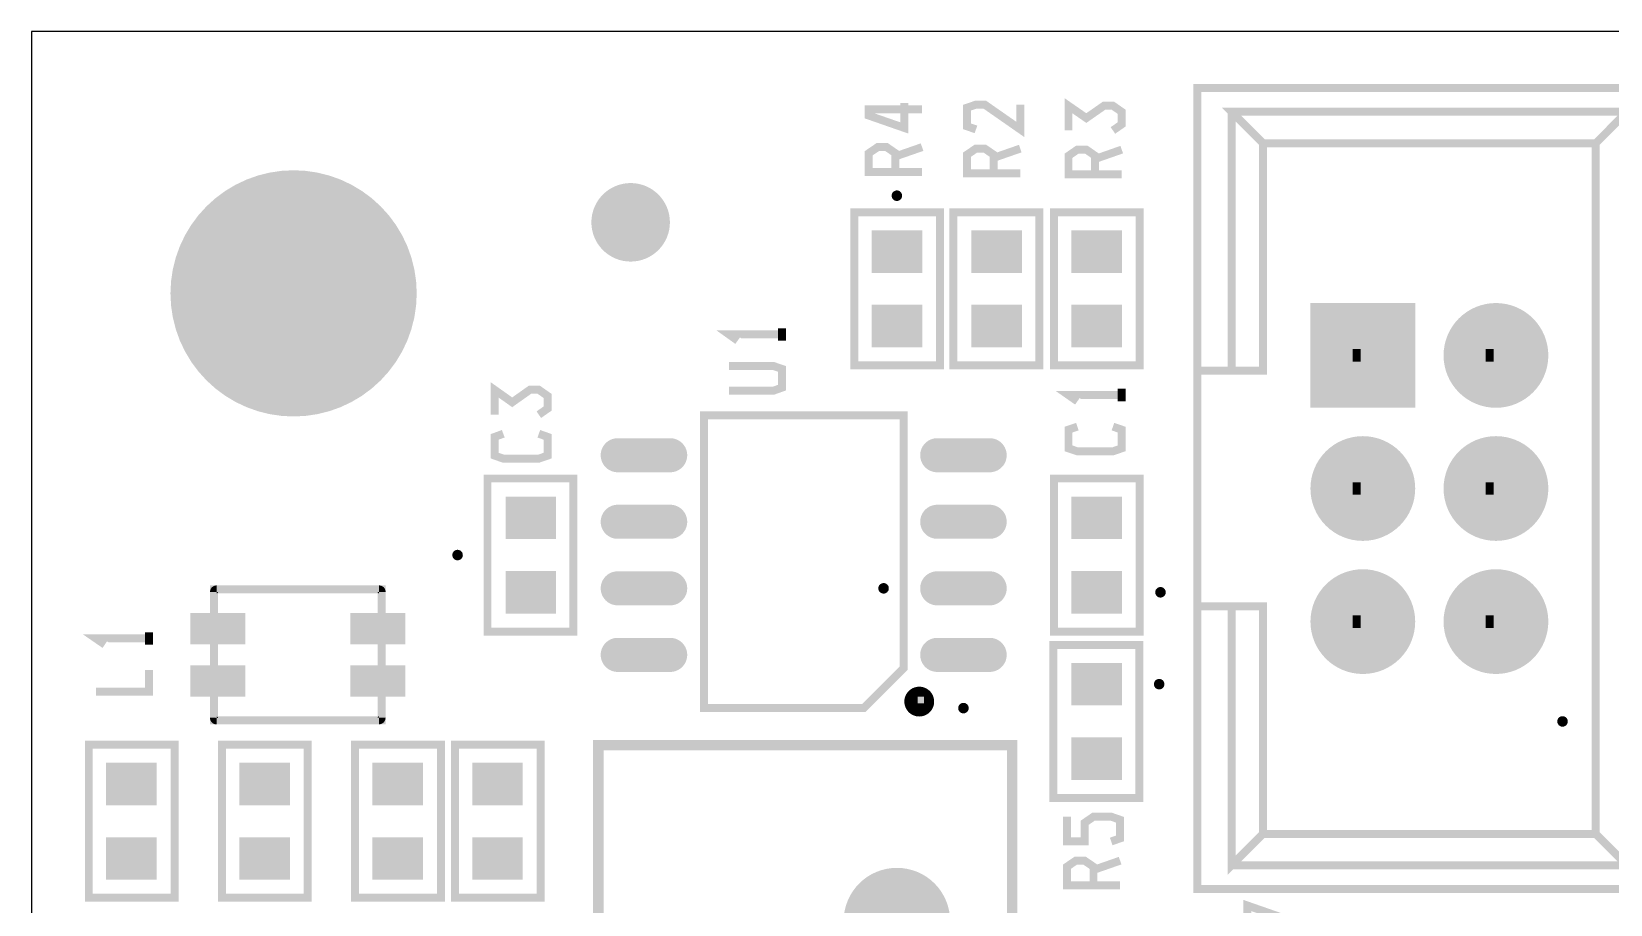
# Model space of a CAD drawing. Extents: x -89.1 to -29.1, y 13.7 to 70.2.
# Drawn here: x -89.14 to -59.02, y 53.52 to 70.17 of the extents above; entities that cross this region are included whole.
import ezdxf

# ---------------------------------------------------------------- set-up
doc = ezdxf.new("R2010")
doc.units = 0
doc.header["$MEASUREMENT"] = 0
doc.layers.get('0').update_dxf_attribs({"linetype": 'CONTINUOUS'})
for name, color, linetype in [('23-326-0_DRD', 2, 'CONTINUOUS'), ('23-326-0_SMT', 254, 'CONTINUOUS'), ('23-326-0_SST', 1, 'CONTINUOUS'), ('THRUHOLE_NPT', 13, 'CONTINUOUS'), ('THRUHOLE_TAP', 8, 'CONTINUOUS')]:
    doc.layers.add(name, color=color, linetype=linetype)

# ---------------------------------------------------------------- blocks, each defined once
blk = doc.blocks.new('RECTANGLE_3')
blk.add_solid([(0.4826, 0.4064), (0.4826, -0.4064), (-0.4826, 0.4064), (-0.4826, -0.4064)])
blk = doc.blocks.new('ROUND_10')
at = {"const_width": 0.7493}
blk.add_lwpolyline([(-0.37465, 0, 1), (0.37465, 0, 1)], format="xyb", close=True, dxfattribs=at)
blk = doc.blocks.new('ROUND_14')
at = {"const_width": 0.99949}
blk.add_lwpolyline([(-0.499744, 0, 1), (0.499744, 0, 1)], format="xyb", close=True, dxfattribs=at)
blk = doc.blocks.new('SQUARE_15')
blk.add_solid([(0.99949, 0.99949), (0.99949, -0.99949), (-0.99949, 0.99949), (-0.99949, -0.99949)])
blk = doc.blocks.new('RECTANGLE_16')
blk.add_solid([(0.52451, 0.29972), (0.52451, -0.29972), (-0.52451, 0.29972), (-0.52451, -0.29972)])
blk = doc.blocks.new('OBLONG_18')
at = {"const_width": 0.65024}
blk.add_lwpolyline([(0.50038, 0), (-0.50038, 0)], dxfattribs=at)
at = {"const_width": 0.32512}
for points in [[(-0.66294, 0, 1), (-0.33782, 0, 1)], [(0.33782, 0, 1), (0.66294, 0, 1)]]:
    blk.add_lwpolyline(points, format="xyb", close=True, dxfattribs=at)
blk = doc.blocks.new('ROUND_19')
at = {"const_width": 1.016}
blk.add_lwpolyline([(-0.508, 0, 1), (0.508, 0, 1)], format="xyb", close=True, dxfattribs=at)
blk = doc.blocks.new('ROUND_1')
at = {"const_width": 2.3495}
blk.add_lwpolyline([(-1.17475, 0, 1), (1.17475, 0, 1)], format="xyb", close=True, dxfattribs=at)
blk = doc.blocks.new('ROUND_64')
at = {"const_width": 0.10033}
blk.add_lwpolyline([(-0.050164, 0, 1), (0.050164, 0, 1)], format="xyb", close=True, dxfattribs=at)
blk = doc.blocks.new('ROUND_65')
at = {"const_width": 0.54991}
blk.add_lwpolyline([(-0.274954, 0, 1), (0.274954, 0, 1)], format="xyb", close=True, dxfattribs=at)

msp = doc.modelspace()

# ---------------------------------------------------------------- linework, layer by layer
at = {"layer": '23-326-0_DRD', "color": 1}
for p, q in [((-29.145, 70.173), (-89.14, 70.173)), ((-89.14, 70.173), (-89.14, 20.178))]:
    msp.add_line(p, q, dxfattribs=at)
at = {"layer": '23-326-0_SST'}
for points, const_width in [([(-66.895, 59.203), (-66.895, 63.704), (-66.895, 69.094), (-58.046, 69.094), (-58.046, 66.942)], 0.152), ([(-72.488, 68.807), (-72.488, 68.334), (-73.166, 68.57), (-73.166, 68.69), (-72.15, 68.69)], 0.152), ([(-70.276, 68.779), (-70.276, 68.306), (-70.954, 68.779), (-71.121, 68.779), (-71.292, 68.72), (-71.292, 68.365), (-71.121, 68.306)], 0.152), ([(-68.508, 68.286), (-68.34, 68.403), (-68.34, 68.641), (-68.508, 68.758), (-68.678, 68.758), (-69.016, 68.522), (-69.356, 68.758), (-69.356, 68.286)], 0.152), ([(-59.295, 68.042), (-59.295, 54.862), (-58.696, 54.263), (-58.696, 68.644), (-59.295, 68.042), (-65.645, 68.042), (-66.245, 68.644), (-58.696, 68.644)], 0.152), ([(-65.645, 68.042), (-65.645, 63.704), (-66.245, 63.704), (-66.245, 68.644)], 0.152), ([(-72.658, 67.496), (-72.658, 67.852), (-72.826, 67.968), (-72.996, 67.968), (-73.166, 67.852), (-73.166, 67.496), (-72.15, 67.496)], 0.152), ([(-72.658, 67.791), (-72.15, 67.968)], 0.152), ([(-70.784, 67.468), (-70.784, 67.824), (-70.954, 67.94), (-71.121, 67.94), (-71.292, 67.824), (-71.292, 67.468), (-70.276, 67.468)], 0.152), ([(-70.784, 67.763), (-70.276, 67.94)], 0.152), ([(-68.848, 67.448), (-68.848, 67.803), (-69.016, 67.92), (-69.186, 67.92), (-69.356, 67.803), (-69.356, 67.448), (-68.34, 67.448)], 0.152), ([(-68.848, 67.742), (-68.34, 67.92)], 0.152), ([(-71.805, 63.803), (-71.805, 66.724), (-73.443, 66.724), (-73.443, 63.803), (-71.805, 63.803)], 0.152), ([(-71.551, 66.724), (-71.551, 63.803), (-69.912, 63.803), (-69.912, 66.724), (-71.551, 66.724)], 0.152), ([(-67.995, 63.803), (-67.995, 66.724), (-69.633, 66.724), (-69.633, 63.803), (-67.995, 63.803)], 0.152), ([(-74.82, 64.395), (-75.836, 64.395), (-75.668, 64.275)], 0.152), ([(-74.82, 64.511), (-74.82, 64.275)], 0.152), ([(-63.621, 64.113), (-63.42, 64.313), (-64.06, 64.313), (-63.86, 64.113), (-63.621, 64.113), (-63.621, 63.874), (-63.42, 63.673), (-63.42, 64.313)], 0.152), ([(-63.621, 63.874), (-63.86, 63.874), (-64.06, 63.673), (-64.06, 64.313)], 0.152), ([(-63.86, 64.113), (-63.86, 63.874)], 0.152), ([(-61.081, 64.113), (-60.88, 64.313), (-61.52, 64.313), (-61.32, 64.113), (-61.081, 64.113), (-61.081, 63.874), (-60.88, 63.673), (-60.88, 64.313)], 0.152), ([(-61.081, 63.874), (-61.32, 63.874), (-61.52, 63.673), (-61.52, 64.313)], 0.152), ([(-61.32, 64.113), (-61.32, 63.874)], 0.152), ([(-75.836, 63.793), (-74.99, 63.793), (-74.82, 63.734), (-74.82, 63.379), (-74.99, 63.318), (-75.836, 63.318)], 0.152), ([(-66.895, 63.704), (-66.245, 63.704)], 0.152), ([(-63.42, 63.673), (-64.06, 63.673)], 0.152), ([(-60.88, 63.673), (-61.52, 63.673)], 0.152), ([(-79.462, 62.862), (-79.291, 62.981), (-79.291, 63.217), (-79.462, 63.337), (-79.632, 63.337), (-79.97, 63.098), (-80.307, 63.337), (-80.307, 62.862)], 0.152), ([(-68.34, 63.236), (-69.356, 63.236), (-69.186, 63.117)], 0.152), ([(-68.34, 63.356), (-68.34, 63.117)], 0.152), ([(-73.265, 57.262), (-76.313, 57.262), (-76.313, 62.85), (-72.503, 62.85), (-72.503, 58.024), (-73.265, 57.262)], 0.152), ([(-68.508, 62.634), (-68.34, 62.576), (-68.34, 62.22), (-68.508, 62.162), (-69.186, 62.162), (-69.356, 62.22), (-69.356, 62.576), (-69.186, 62.634)], 0.152), ([(-79.462, 62.498), (-79.291, 62.437), (-79.291, 62.082), (-79.462, 62.023), (-80.14, 62.023), (-80.307, 62.082), (-80.307, 62.437), (-80.14, 62.498)], 0.152), ([(-63.621, 61.573), (-63.42, 61.773), (-64.06, 61.773), (-63.86, 61.573), (-63.621, 61.573), (-63.621, 61.334), (-63.42, 61.133), (-63.42, 61.773)], 0.152), ([(-63.621, 61.334), (-63.86, 61.334), (-64.06, 61.133), (-64.06, 61.773)], 0.152), ([(-61.081, 61.573), (-60.88, 61.773), (-61.52, 61.773), (-61.32, 61.573), (-61.081, 61.573), (-61.081, 61.334), (-60.88, 61.133), (-60.88, 61.773)], 0.152), ([(-61.081, 61.334), (-61.32, 61.334), (-61.52, 61.133), (-61.52, 61.773)], 0.152), ([(-80.441, 61.644), (-80.441, 58.723), (-78.802, 58.723), (-78.802, 61.644), (-80.441, 61.644)], 0.152), ([(-67.995, 58.723), (-67.995, 61.644), (-69.633, 61.644), (-69.633, 58.723), (-67.995, 58.723)], 0.152), ([(-63.86, 61.573), (-63.86, 61.334)], 0.152), ([(-61.32, 61.573), (-61.32, 61.334)], 0.152), ([(-63.42, 61.133), (-64.06, 61.133)], 0.152), ([(-60.88, 61.133), (-61.52, 61.133)], 0.152), ([(-85.61, 59.528), (-85.66, 59.528), (-85.66, 59.477), (-85.66, 57.077), (-85.66, 57.029), (-85.61, 57.029)], 0.152), ([(-85.61, 59.528), (-82.511, 59.528)], 0.152), ([(-82.511, 57.029), (-82.46, 57.029), (-82.46, 57.077), (-82.46, 59.477), (-82.46, 59.528), (-82.511, 59.528)], 0.152), ([(-82.511, 58.578), (-82.511, 58.979)], 0.152), ([(-58.046, 55.962), (-58.046, 53.813), (-66.895, 53.813), (-66.895, 59.203), (-66.245, 59.203), (-66.245, 54.263), (-65.645, 54.862), (-59.295, 54.862)], 0.152), ([(-65.645, 54.862), (-65.645, 59.203), (-66.245, 59.203)], 0.152), ([(-63.621, 59.033), (-63.42, 59.233), (-64.06, 59.233), (-63.86, 59.033), (-63.621, 59.033), (-63.621, 58.794), (-63.42, 58.593), (-63.42, 59.233)], 0.152), ([(-63.621, 58.794), (-63.86, 58.794), (-64.06, 58.593), (-64.06, 59.233)], 0.152), ([(-63.86, 59.033), (-63.86, 58.794)], 0.152), ([(-61.081, 59.033), (-60.88, 59.233), (-61.52, 59.233), (-61.32, 59.033), (-61.081, 59.033), (-61.081, 58.794), (-60.88, 58.593), (-60.88, 59.233)], 0.152), ([(-61.081, 58.794), (-61.32, 58.794), (-61.52, 58.593), (-61.52, 59.233)], 0.152), ([(-61.32, 59.033), (-61.32, 58.794)], 0.152), ([(-86.897, 58.71), (-86.897, 58.474)], 0.152), ([(-86.897, 58.591), (-87.913, 58.591), (-87.743, 58.474)], 0.152), ([(-69.646, 58.469), (-69.646, 55.548), (-68.007, 55.548), (-68.007, 58.469), (-69.646, 58.469)], 0.152), ([(-63.42, 58.593), (-64.06, 58.593)], 0.152), ([(-60.88, 58.593), (-61.52, 58.593)], 0.152), ([(-86.897, 57.991), (-86.897, 57.575), (-87.913, 57.575)], 0.152), ([(-85.61, 57.979), (-85.61, 57.577)], 0.152), ([(-72.082, 57.554), (-72.328, 57.554)], 0.152), ([(-72.31, 57.567), (-72.31, 57.209)], 0.152), ([(-72.173, 57.592), (-72.173, 57.181)], 0.152), ([(-72.036, 57.511), (-72.036, 57.265)], 0.152), ([(-71.998, 57.417), (-72.409, 57.417)], 0.152), ([(-72.026, 57.28), (-72.384, 57.28)], 0.152), ([(-82.511, 57.029), (-85.61, 57.029)], 0.152), ([(-86.41, 53.643), (-86.41, 56.564), (-88.048, 56.564), (-88.048, 53.643), (-86.41, 53.643)], 0.152), ([(-83.87, 53.643), (-83.87, 56.564), (-85.508, 56.564), (-85.508, 53.643), (-83.87, 53.643)], 0.152), ([(-81.33, 53.643), (-81.33, 56.564), (-82.968, 56.564), (-82.968, 53.643), (-81.33, 53.643)], 0.152), ([(-79.425, 53.643), (-79.425, 56.564), (-81.063, 56.564), (-81.063, 53.643), (-79.425, 53.643)], 0.152), ([(-70.631, 44.763), (-70.431, 44.758), (-70.431, 56.554), (-78.325, 56.554), (-78.325, 44.763), (-70.631, 44.763)], 0.201), ([(-68.541, 54.717), (-68.371, 54.776), (-68.371, 55.131), (-68.541, 55.19), (-68.879, 55.19), (-69.049, 55.073), (-69.049, 54.717), (-69.387, 54.717), (-69.387, 55.19)], 0.152), ([(-68.879, 53.879), (-68.879, 54.235), (-69.049, 54.351), (-69.216, 54.351), (-69.387, 54.235), (-69.387, 53.879), (-68.371, 53.879)], 0.152), ([(-68.879, 54.174), (-68.371, 54.351)], 0.152), ([(-66.245, 54.263), (-58.696, 54.263)], 0.152), ([(-64.926, 53.14), (-65.942, 53.495), (-65.942, 53.02)], 0.152)]:
    msp.add_lwpolyline(points, dxfattribs=dict(at, const_width=const_width))
at = {"layer": '23-326-0_SST', "const_width": 0.152}
for points in [[(-85.61, 59.528, 0.414214), (-85.66, 59.477)], [(-82.46, 59.477, 0.414214), (-82.511, 59.528)], [(-72.203, 57.595, 0.414214), (-72.412, 57.387)], [(-71.995, 57.387, 0.414214), (-72.203, 57.595)], [(-72.412, 57.387, 0.414214), (-72.203, 57.178)], [(-72.203, 57.178, 0.414214), (-71.995, 57.387)], [(-85.66, 57.077, 0.414214), (-85.61, 57.026)], [(-82.511, 57.029, 0.414214), (-82.463, 57.077)]]:
    msp.add_lwpolyline(points, format="xyb", dxfattribs=at)

# ---------------------------------------------------------------- block references
at = {"layer": '23-326-0_SMT'}
for name, p in [('ROUND_10', (-77.71, 66.533)), ('RECTANGLE_3', (-72.63, 65.974)), ('RECTANGLE_3', (-70.725, 65.974)), ('RECTANGLE_3', (-68.82, 65.974)), ('RECTANGLE_3', (-72.63, 64.552)), ('RECTANGLE_3', (-70.725, 64.552)), ('RECTANGLE_3', (-68.82, 64.552)), ('SQUARE_15', (-63.74, 63.993)), ('ROUND_14', (-61.2, 63.993)), ('OBLONG_18', (-77.456, 62.088)), ('OBLONG_18', (-71.36, 62.088)), ('ROUND_14', (-63.74, 61.453)), ('ROUND_14', (-61.2, 61.453)), ('RECTANGLE_3', (-79.615, 60.894)), ('RECTANGLE_3', (-68.82, 60.894)), ('OBLONG_18', (-77.456, 60.818)), ('OBLONG_18', (-71.36, 60.818)), ('RECTANGLE_3', (-79.615, 59.472)), ('OBLONG_18', (-77.456, 59.548)), ('OBLONG_18', (-71.36, 59.548)), ('RECTANGLE_3', (-68.82, 59.472)), ('ROUND_14', (-63.74, 58.913)), ('ROUND_14', (-61.2, 58.913)), ('RECTANGLE_16', (-85.584, 58.779)), ('RECTANGLE_16', (-82.536, 58.779)), ('OBLONG_18', (-77.456, 58.278)), ('OBLONG_18', (-71.36, 58.278)), ('RECTANGLE_16', (-85.584, 57.778)), ('RECTANGLE_16', (-82.536, 57.778)), ('RECTANGLE_3', (-68.82, 57.719)), ('RECTANGLE_3', (-68.82, 56.297)), ('RECTANGLE_3', (-87.235, 55.814)), ('RECTANGLE_3', (-84.695, 55.814)), ('RECTANGLE_3', (-82.155, 55.814)), ('RECTANGLE_3', (-80.25, 55.814)), ('RECTANGLE_3', (-87.235, 54.392)), ('RECTANGLE_3', (-84.695, 54.392)), ('RECTANGLE_3', (-82.155, 54.392)), ('RECTANGLE_3', (-80.25, 54.392)), ('ROUND_19', (-72.63, 53.198))]:
    msp.add_blockref(name, p, dxfattribs=at)
at = {"layer": 'THRUHOLE_NPT'}
msp.add_blockref('ROUND_1', (-84.141, 65.177), dxfattribs=at)
at = {"layer": 'THRUHOLE_TAP'}
for name, p in [('ROUND_64', (-72.63, 67.041)), ('ROUND_65', (-63.74, 63.993)), ('ROUND_65', (-61.2, 63.993)), ('ROUND_65', (-63.74, 61.453)), ('ROUND_65', (-61.2, 61.453)), ('ROUND_64', (-81.012, 60.183)), ('ROUND_64', (-72.884, 59.548)), ('ROUND_64', (-67.601, 59.472)), ('ROUND_65', (-63.74, 58.913)), ('ROUND_65', (-61.2, 58.913)), ('ROUND_64', (-67.626, 57.719)), ('ROUND_64', (-71.36, 57.262)), ('ROUND_64', (-59.93, 57.008)), ('ROUND_65', (-72.63, 53.198))]:
    msp.add_blockref(name, p, dxfattribs=at)

doc.saveas('drawing.dxf')
